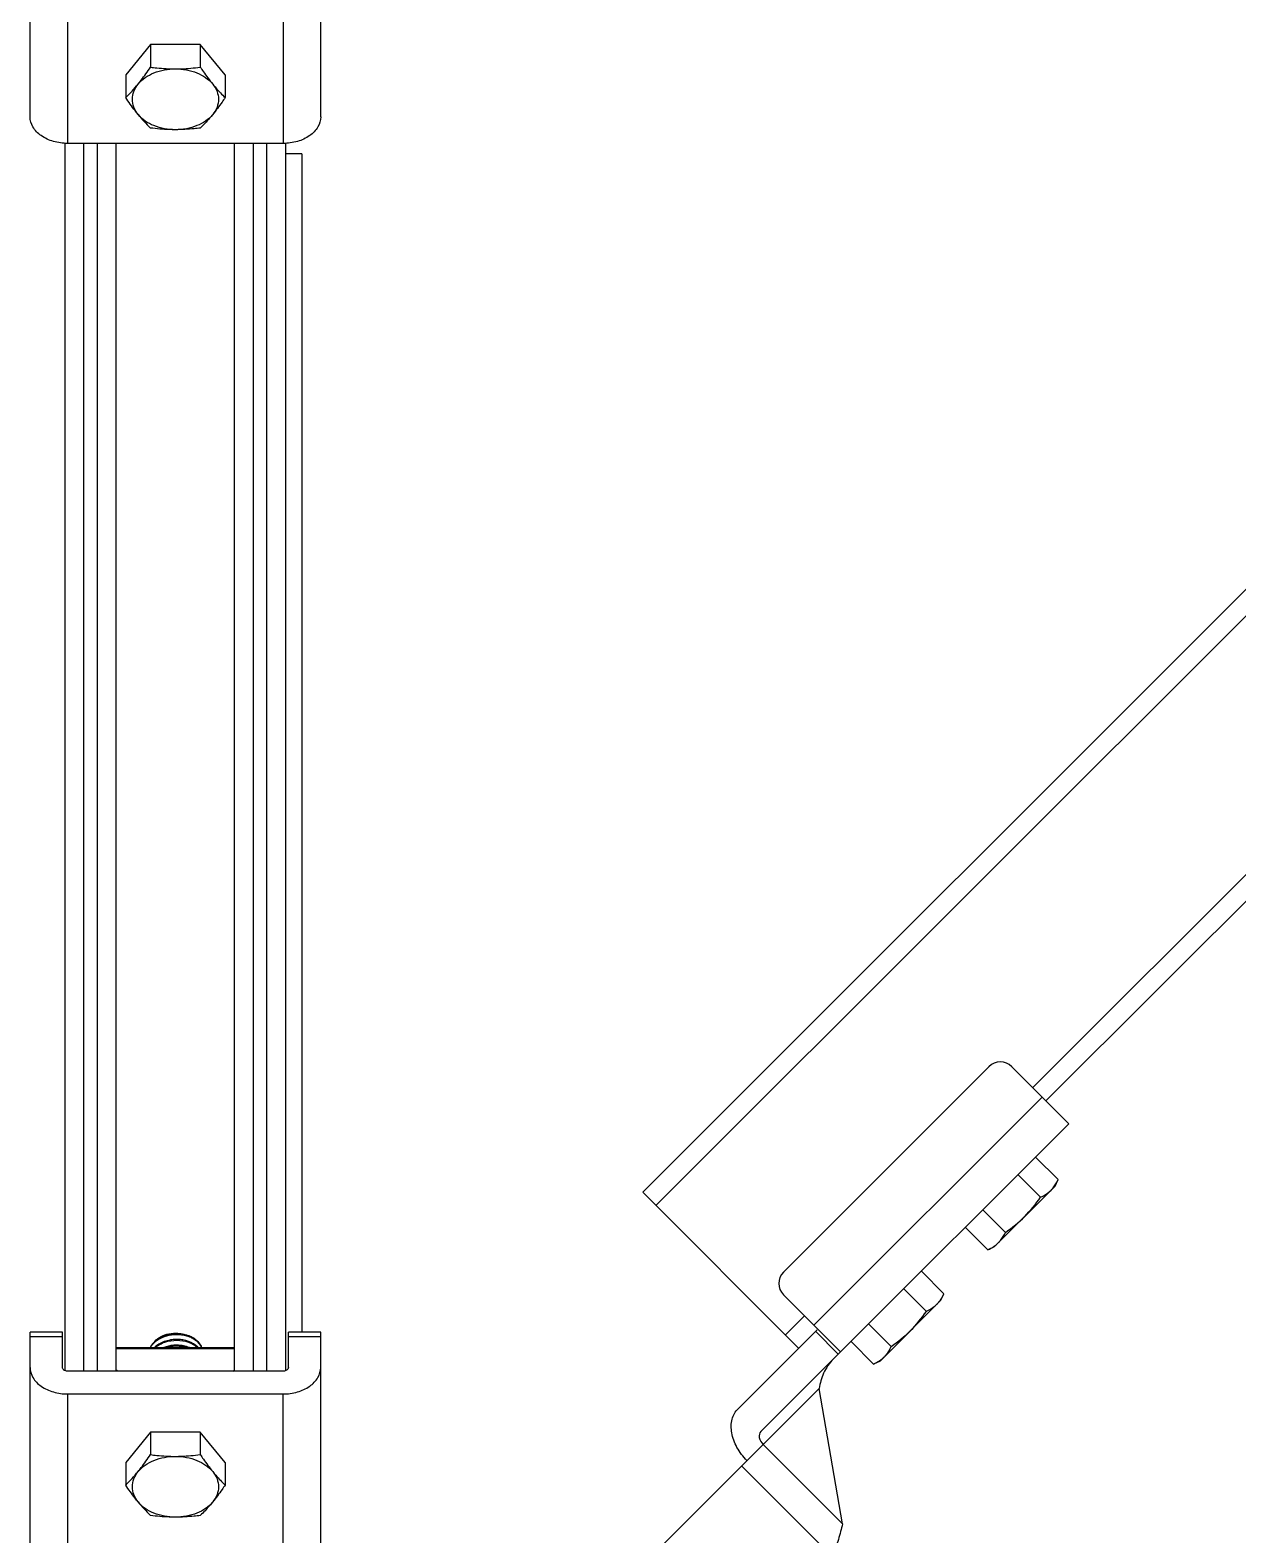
# Model space of a CAD drawing. Extents: x 1031190 to 1725648, y 733081 to 1571294.
# Drawn here: x 1154586 to 1157193, y 1249526 to 1252776 of the extents above; entities that cross this region are included whole.
import ezdxf

# ---------------------------------------------------------------- set-up
doc = ezdxf.new("R2010")
doc.units = 0
doc.header["$LTSCALE"] = 1000
doc.header["$MEASUREMENT"] = 0

msp = doc.modelspace()

# ---------------------------------------------------------------- linework, layer by layer
at = {"linetype": 'Continuous'}
for p, q in [((1159092.8, 1253451.5), (1155908, 1250266.7)), ((1159121.5, 1253422.8), (1155936.7, 1250237.9)), ((1154585.7, 1252589.1), (1154585.7, 1253157.8)), ((1155213, 1252589.1), (1155213, 1253157.8)), ((1154667, 1252531.6), (1154667, 1253055.3)), ((1155131.7, 1253025.9), (1155131.7, 1252531.6)), ((1154845.7, 1252745.1), (1154792, 1252679.4)), ((1154845.7, 1252745.1), (1154845.7, 1252696.3)), ((1154953, 1252745.1), (1154845.7, 1252745.1)), ((1154953, 1252745.1), (1154953, 1252696.3)), ((1155006.6, 1252679.4), (1154953, 1252745.1)), ((1154792, 1252679.4), (1154792, 1252630.6)), ((1155006.6, 1252679.4), (1155006.6, 1252630.6)), ((1158866.9, 1252609.6), (1156749.9, 1250492.6)), ((1158895.7, 1252580.9), (1156778.6, 1250463.8)), ((1154661.2, 1249881.3), (1154661.2, 1252531.6)), ((1155131.7, 1252531.6), (1154667, 1252531.6)), ((1154701.9, 1249880.1), (1154701.9, 1252531.6)), ((1154730.9, 1249880.1), (1154730.9, 1252531.6)), ((1154771.6, 1249880.1), (1154771.6, 1252531.6)), ((1155027.1, 1249880.1), (1155027.1, 1252531.6)), ((1155067.8, 1249880.1), (1155067.8, 1252531.6)), ((1155096.8, 1249880.1), (1155096.8, 1252531.6)), ((1155137.5, 1249881.3), (1155137.5, 1252531.6)), ((1155172.3, 1252508.9), (1155137.5, 1252508.9)), ((1155172.3, 1252508.9), (1155172.3, 1249964.3)), ((1156655.4, 1250537.7), (1156211.9, 1250094.2)), ((1156704.7, 1250537.7), (1156827.9, 1250414.5)), ((1156770.4, 1250472), (1156277.6, 1249979.2)), ((1156335.1, 1249921.7), (1156827.9, 1250414.5)), ((1156755.9, 1250342.6), (1156804.8, 1250293.7)), ((1156718, 1250304.6), (1156766.9, 1250255.8)), ((1156798.3, 1250279.8), (1156804.8, 1250293.7)), ((1156244.7, 1249929.9), (1155908, 1250266.7)), ((1156666.9, 1250148.4), (1156798.3, 1250279.8)), ((1156642.1, 1250228.7), (1156691, 1250179.9)), ((1156604.2, 1250190.8), (1156653, 1250141.9)), ((1156666.9, 1250148.4), (1156653, 1250141.9)), ((1156509.5, 1250096.1), (1156558.4, 1250047.3)), ((1156334.7, 1249922.1), (1156211.9, 1250044.9)), ((1156420.5, 1249902), (1156551.9, 1250033.4)), ((1156471.6, 1250058.2), (1156520.4, 1250009.3)), ((1156551.9, 1250033.4), (1156558.4, 1250047.3)), ((1156113.9, 1249799.1), (1156284.3, 1249969.5)), ((1156257, 1249999.7), (1156216, 1249958.7)), ((1156395.7, 1249982.3), (1156444.6, 1249933.5)), ((1154585.7, 1249395.5), (1154585.7, 1249964.3)), ((1154655.4, 1249964.3), (1154585.7, 1249964.3)), ((1154655.4, 1249954.1), (1154585.7, 1249954.1)), ((1154655.4, 1249888.3), (1154655.4, 1249964.3)), ((1155143.3, 1249888.3), (1155143.3, 1249964.3)), ((1155213, 1249964.3), (1155143.3, 1249964.3)), ((1155213, 1249954.1), (1155143.3, 1249954.1)), ((1155213, 1249395.5), (1155213, 1249964.3)), ((1156281, 1249966.2), (1156330.3, 1249916.9)), ((1156357.8, 1249944.4), (1156406.6, 1249895.5)), ((1154771.6, 1249931.1), (1155027.1, 1249931.1)), ((1154771.6, 1249929.4), (1155027.1, 1249929.4)), ((1156163.2, 1249749.8), (1156333.6, 1249920.2)), ((1155131.7, 1249880.1), (1154667, 1249880.1)), ((1154773.6, 1249881.7), (1154775, 1249880.1)), ((1155023.6, 1249880.1), (1155025.1, 1249881.7)), ((1156420.5, 1249902), (1156406.6, 1249895.5)), ((1155921.3, 1249475), (1156289, 1249842.8)), ((1156339.1, 1249550.7), (1156289, 1249842.8)), ((1154667, 1249336.5), (1154667, 1249830.9)), ((1154667, 1249830.9), (1155131.7, 1249830.9)), ((1155131.7, 1249322.8), (1155131.7, 1249830.9)), ((1154845.7, 1249748.7), (1154792, 1249683)), ((1154845.7, 1249748.7), (1154845.7, 1249699.8)), ((1154953, 1249748.7), (1154845.7, 1249748.7)), ((1155006.6, 1249683), (1154953, 1249748.7)), ((1154953, 1249748.7), (1154953, 1249699.8)), ((1156339.1, 1249550.7), (1156168, 1249721.8)), ((1154792, 1249683), (1154792, 1249634.1)), ((1155006.6, 1249683), (1155006.6, 1249634.1)), ((1156121.5, 1249675.3), (1156317.9, 1249479))]:
    msp.add_line(p, q, dxfattribs=at)
for centre, radius, start, end in [((1154559.4, 1252871.5), 334.9, 313.9914, 320.7735), ((1155078.3, 1252805.8), 334.9, 219.2265, 226.0086), ((1156680, 1250513.1), 34.8, 45, 135), ((1156236.5, 1250069.6), 34.8, 135, 225), ((1154901.8, 1249881.7), 67.1, 100.3047, 102.2499), ((1154901.9, 1249868.8), 67.6, 99.5601, 100.813), ((1154904.5, 1249891.6), 68.9, 69.4703, 74.8773), ((1154905.5, 1249892.7), 66.1, 69.6939, 69.8962), ((1154906.4, 1249895.1), 63.5, 65.0364, 69.7243), ((1154918.9, 1249903.3), 40.6, 43.29, 44.8708), ((1154559.4, 1249875.1), 334.9, 313.9914, 320.7735), ((1155078.3, 1249809.4), 334.9, 219.2265, 226.0086)]:
    msp.add_arc(centre, radius, start, end, dxfattribs=at)
for points, knots in [([(1154818.9, 1252659.7), (1154821.1, 1252662.5), (1154830.5, 1252674.4), (1154839.2, 1252686.8), (1154845.7, 1252696.3)], [0, 0, 0, 0, 0.239452, 1, 1, 1, 1]), ([(1154818.9, 1252659.7), (1154827.6, 1252670.5), (1154853.7, 1252687.4), (1154883.6, 1252692.6), (1154899.3, 1252692.6)], [0, 0, 0, 0, 0.468341, 1, 1, 1, 1]), ([(1154845.7, 1252696.3), (1154850.1, 1252695.7), (1154867.9, 1252693.6), (1154885.9, 1252692.6), (1154899.3, 1252692.6)], [0, 0, 0, 0, 0.249182, 1, 1, 1, 1]), ([(1154899.3, 1252692.6), (1154903.8, 1252692.6), (1154921.8, 1252692.9), (1154939.7, 1252694.6), (1154953, 1252696.3)], [0, 0, 0, 0, 0.250767, 1, 1, 1, 1]), ([(1154899.3, 1252692.6), (1154915.1, 1252692.6), (1154945, 1252687.4), (1154971, 1252670.5), (1154979.8, 1252659.7)], [0, 0, 0, 0, 0.531659, 1, 1, 1, 1]), ([(1154953, 1252696.3), (1154955.2, 1252693), (1154963.7, 1252680.6), (1154972.7, 1252668.4), (1154979.8, 1252659.7)], [0, 0, 0, 0, 0.259411, 1, 1, 1, 1]), ([(1154818.9, 1252594), (1154815, 1252598.8), (1154808.7, 1252609.1), (1154805.3, 1252626.9), (1154808.7, 1252644.6), (1154815, 1252655), (1154818.9, 1252659.7)], [0, 0, 0, 0, 0.257487, 0.5, 0.742513, 1, 1, 1, 1]), ([(1154979.8, 1252659.7), (1154982, 1252657), (1154990.5, 1252646.9), (1154999.6, 1252637.3), (1155006.6, 1252630.6)], [0, 0, 0, 0, 0.264209, 1, 1, 1, 1]), ([(1154979.8, 1252659.7), (1154983.7, 1252655), (1154990, 1252644.6), (1154993.4, 1252626.9), (1154990, 1252609.1), (1154983.7, 1252598.8), (1154979.8, 1252594)], [0, 0, 0, 0, 0.257487, 0.5, 0.742513, 1, 1, 1, 1]), ([(1154818.9, 1252594), (1154816.6, 1252596.8), (1154807.2, 1252608.7), (1154798.5, 1252621), (1154792, 1252630.6)], [0, 0, 0, 0, 0.239452, 1, 1, 1, 1]), ([(1155006.6, 1252630.6), (1155004.4, 1252627.3), (1154995.9, 1252614.9), (1154986.9, 1252602.7), (1154979.8, 1252594)], [0, 0, 0, 0, 0.259411, 1, 1, 1, 1]), ([(1154667, 1252531.6), (1154656.5, 1252531.6), (1154636.2, 1252534.3), (1154609.6, 1252546.4), (1154590.6, 1252565.1), (1154585.7, 1252581.5), (1154585.7, 1252589.1)], [0, 0, 0, 0, 0.287977, 0.555343, 0.790527, 1, 1, 1, 1]), ([(1154899.3, 1252561.2), (1154883.6, 1252561.2), (1154853.7, 1252566.3), (1154827.6, 1252583.3), (1154818.9, 1252594)], [0, 0, 0, 0, 0.531659, 1, 1, 1, 1]), ([(1154979.8, 1252594), (1154971, 1252583.3), (1154945, 1252566.3), (1154915.1, 1252561.2), (1154899.3, 1252561.2)], [0, 0, 0, 0, 0.468341, 1, 1, 1, 1]), ([(1154979.8, 1252594), (1154977.6, 1252591.3), (1154969.1, 1252581.2), (1154960, 1252571.6), (1154953, 1252564.9)], [0, 0, 0, 0, 0.264209, 1, 1, 1, 1]), ([(1155213, 1252589.1), (1155213, 1252581.5), (1155208, 1252565.1), (1155189.1, 1252546.4), (1155162.5, 1252534.3), (1155142.1, 1252531.6), (1155131.7, 1252531.6)], [0, 0, 0, 0, 0.209473, 0.444657, 0.712023, 1, 1, 1, 1]), ([(1154899.3, 1252561.2), (1154894.8, 1252561.2), (1154876.9, 1252561.5), (1154859, 1252563.1), (1154845.7, 1252564.9)], [0, 0, 0, 0, 0.250767, 1, 1, 1, 1]), ([(1154953, 1252564.9), (1154948.6, 1252564.3), (1154930.7, 1252562.2), (1154912.8, 1252561.2), (1154899.3, 1252561.2)], [0, 0, 0, 0, 0.249182, 1, 1, 1, 1]), ([(1156789.5, 1250271), (1156791.1, 1250272.6), (1156797.2, 1250279.4), (1156801.9, 1250287.5), (1156804.8, 1250293.7)], [0, 0, 0, 0, 0.246322, 1, 1, 1, 1]), ([(1156766.9, 1250255.8), (1156769, 1250256.7), (1156777.1, 1250260.8), (1156784.7, 1250266.2), (1156789.5, 1250271)], [0, 0, 0, 0, 0.255699, 1, 1, 1, 1]), ([(1156675.7, 1250157.2), (1156677.3, 1250158.8), (1156683.4, 1250165.6), (1156688.1, 1250173.6), (1156691, 1250179.9)], [0, 0, 0, 0, 0.246322, 1, 1, 1, 1]), ([(1156653, 1250141.9), (1156654.2, 1250142.5), (1156658.8, 1250144.7), (1156663.1, 1250147.2), (1156666.3, 1250149.4)], [0, 0, 0, 0, 0.253346, 1, 1, 1, 1]), ([(1156543.1, 1250024.6), (1156544.7, 1250026.2), (1156550.8, 1250033), (1156555.5, 1250041), (1156558.4, 1250047.3)], [0, 0, 0, 0, 0.246322, 1, 1, 1, 1]), ([(1156520.4, 1250009.3), (1156522.6, 1250010.3), (1156530.7, 1250014.4), (1156538.3, 1250019.8), (1156543.1, 1250024.6)], [0, 0, 0, 0, 0.255699, 1, 1, 1, 1]), ([(1154854.9, 1249944.4), (1154853.8, 1249943.4), (1154849.8, 1249939.5), (1154846.5, 1249934.9), (1154844.7, 1249931.1)], [0, 0, 0, 0, 0.260908, 1, 1, 1, 1]), ([(1154845.5, 1249931.2), (1154845.8, 1249931.8), (1154847.3, 1249934.4), (1154849.1, 1249936.8), (1154850.6, 1249938.5)], [0, 0, 0, 0, 0.244964, 1, 1, 1, 1]), ([(1154850.6, 1249938.5), (1154859.3, 1249948.5), (1154879.6, 1249958.2), (1154907.2, 1249960), (1154921.6, 1249957.2), (1154928.2, 1249954.8)], [0, 0, 0, 0, 0.481069, 0.745193, 1, 1, 1, 1]), ([(1154947.7, 1249932), (1154942.3, 1249937.5), (1154927.3, 1249946), (1154901.6, 1249949.9), (1154875.5, 1249945.6), (1154859.9, 1249936.8), (1154853.9, 1249931.2)], [0, 0, 0, 0, 0.229048, 0.489241, 0.755135, 1, 1, 1, 1]), ([(1154854.9, 1249944.4), (1154862.5, 1249953.1), (1154880.2, 1249961.5), (1154904.3, 1249962.9), (1154916.8, 1249960.3), (1154922.5, 1249958.1)], [0, 0, 0, 0, 0.4793, 0.744107, 1, 1, 1, 1]), ([(1154922.5, 1249958.1), (1154910.8, 1249961.3), (1154886.3, 1249962), (1154863.4, 1249952), (1154854.9, 1249944.4)], [0, 0, 0, 0, 0.51374, 1, 1, 1, 1]), ([(1154855.6, 1249931.1), (1154861.7, 1249936.4), (1154877, 1249944.4), (1154902.3, 1249948.2), (1154927, 1249944.4), (1154941.5, 1249936.4), (1154947, 1249931.2)], [0, 0, 0, 0, 0.246285, 0.511502, 0.770596, 1, 1, 1, 1]), ([(1154929.6, 1249931.1), (1154925.4, 1249932.8), (1154907.4, 1249937.8), (1154887.6, 1249936.2), (1154874.4, 1249931.3)], [0, 0, 0, 0, 0.243472, 1, 1, 1, 1]), ([(1154878.7, 1249931.2), (1154882.5, 1249932.3), (1154897.6, 1249935.7), (1154913.8, 1249934.7), (1154924.9, 1249931.2)], [0, 0, 0, 0, 0.252377, 1, 1, 1, 1]), ([(1154914.6, 1249959.9), (1154912.4, 1249960.3), (1154903.6, 1249961.5), (1154894.6, 1249961), (1154888, 1249959.6)], [0, 0, 0, 0, 0.246819, 1, 1, 1, 1]), ([(1154916.5, 1249947.2), (1154914.4, 1249947.7), (1154905.6, 1249949.2), (1154896.5, 1249948.9), (1154889.8, 1249947.6)], [0, 0, 0, 0, 0.245752, 1, 1, 1, 1]), ([(1154917, 1249934.7), (1154914.9, 1249935.2), (1154906.2, 1249936.8), (1154897.3, 1249936.6), (1154890.7, 1249935.5)], [0, 0, 0, 0, 0.245444, 1, 1, 1, 1]), ([(1154940.3, 1249950.3), (1154939.5, 1249950.9), (1154935.8, 1249953.1), (1154931.8, 1249955), (1154928.7, 1249956.1)], [0, 0, 0, 0, 0.242042, 1, 1, 1, 1]), ([(1154933.2, 1249952.7), (1154933.8, 1249952.4), (1154936, 1249951.4), (1154938.1, 1249950.1), (1154939.7, 1249949.2)], [0, 0, 0, 0, 0.254738, 1, 1, 1, 1]), ([(1154939.7, 1249949.2), (1154943.3, 1249946.9), (1154949.6, 1249941.7), (1154954.1, 1249934.7), (1154955.5, 1249931.2)], [0, 0, 0, 0, 0.526239, 1, 1, 1, 1]), ([(1154940.3, 1249950.3), (1154943.9, 1249947.8), (1154950.1, 1249942.2), (1154954.4, 1249934.9), (1154955.7, 1249931.1)], [0, 0, 0, 0, 0.522981, 1, 1, 1, 1]), ([(1156319.8, 1249906.5), (1156311, 1249897.6), (1156297.2, 1249877.4), (1156290.8, 1249854), (1156289, 1249842.8)], [0, 0, 0, 0, 0.522516, 1, 1, 1, 1]), ([(1156334.7, 1249922.1), (1156334.7, 1249922), (1156334.9, 1249921.2), (1156334.1, 1249920.7), (1156333.6, 1249920.2)], [0, 0, 0, 0, 0.126775, 1, 1, 1, 1]), ([(1156406.6, 1249895.5), (1156407.8, 1249896.1), (1156412.3, 1249898.3), (1156416.7, 1249900.8), (1156419.8, 1249903)], [0, 0, 0, 0, 0.253346, 1, 1, 1, 1]), ([(1156429.3, 1249910.8), (1156430.9, 1249912.4), (1156437, 1249919.2), (1156441.7, 1249927.2), (1156444.6, 1249933.5)], [0, 0, 0, 0, 0.246322, 1, 1, 1, 1]), ([(1154585.7, 1249888.3), (1154585.7, 1249880.7), (1154590.6, 1249864.4), (1154609.6, 1249845.6), (1154636.2, 1249833.6), (1154656.5, 1249830.9), (1154667, 1249830.9)], [0, 0, 0, 0, 0.209473, 0.444657, 0.712023, 1, 1, 1, 1]), ([(1154661.1, 1249881.3), (1154660.3, 1249881.6), (1154657.5, 1249883), (1154655.4, 1249886.1), (1154655.4, 1249888.3)], [0, 0, 0, 0, 0.2888, 1, 1, 1, 1]), ([(1155131.7, 1249830.9), (1155142.1, 1249830.9), (1155162.5, 1249833.6), (1155189.1, 1249845.6), (1155208, 1249864.4), (1155213, 1249880.7), (1155213, 1249888.3)], [0, 0, 0, 0, 0.287977, 0.555343, 0.790527, 1, 1, 1, 1]), ([(1155143.3, 1249888.3), (1155143.3, 1249887.6), (1155142.7, 1249884.5), (1155139.8, 1249882.2), (1155137.5, 1249881.3)], [0, 0, 0, 0, 0.22722, 1, 1, 1, 1]), ([(1156133.1, 1249686.9), (1156124.7, 1249695.4), (1156110.5, 1249714), (1156098.7, 1249745.3), (1156098.5, 1249775.7), (1156107.7, 1249792.9), (1156113.9, 1249799.1)], [0, 0, 0, 0, 0.287971, 0.555344, 0.790532, 1, 1, 1, 1]), ([(1156163.2, 1249749.8), (1156160, 1249746.6), (1156158, 1249734.8), (1156164, 1249725.8), (1156168, 1249721.8)], [0, 0, 0, 0, 0.440241, 1, 1, 1, 1]), ([(1154818.9, 1249663.3), (1154821.1, 1249666.1), (1154830.5, 1249678), (1154839.2, 1249690.3), (1154845.7, 1249699.8)], [0, 0, 0, 0, 0.239452, 1, 1, 1, 1]), ([(1154818.9, 1249663.3), (1154827.6, 1249674), (1154853.7, 1249691), (1154883.6, 1249696.1), (1154899.3, 1249696.1)], [0, 0, 0, 0, 0.468341, 1, 1, 1, 1]), ([(1154845.7, 1249699.8), (1154850.1, 1249699.3), (1154867.9, 1249697.2), (1154885.9, 1249696.1), (1154899.3, 1249696.1)], [0, 0, 0, 0, 0.249182, 1, 1, 1, 1]), ([(1154899.3, 1249696.1), (1154903.8, 1249696.1), (1154921.8, 1249696.5), (1154939.7, 1249698.1), (1154953, 1249699.8)], [0, 0, 0, 0, 0.250767, 1, 1, 1, 1]), ([(1154899.3, 1249696.1), (1154915.1, 1249696.1), (1154945, 1249691), (1154971, 1249674), (1154979.8, 1249663.3)], [0, 0, 0, 0, 0.531659, 1, 1, 1, 1]), ([(1154953, 1249699.8), (1154955.2, 1249696.6), (1154963.7, 1249684.1), (1154972.7, 1249672), (1154979.8, 1249663.3)], [0, 0, 0, 0, 0.259411, 1, 1, 1, 1]), ([(1154818.9, 1249597.6), (1154815, 1249602.3), (1154808.7, 1249612.7), (1154805.3, 1249630.4), (1154808.7, 1249648.2), (1154815, 1249658.5), (1154818.9, 1249663.3)], [0, 0, 0, 0, 0.257487, 0.5, 0.742513, 1, 1, 1, 1]), ([(1154979.8, 1249663.3), (1154982, 1249660.6), (1154990.5, 1249650.5), (1154999.6, 1249640.9), (1155006.6, 1249634.1)], [0, 0, 0, 0, 0.264209, 1, 1, 1, 1]), ([(1154979.8, 1249663.3), (1154983.7, 1249658.5), (1154990, 1249648.2), (1154993.4, 1249630.4), (1154990, 1249612.7), (1154983.7, 1249602.3), (1154979.8, 1249597.6)], [0, 0, 0, 0, 0.257487, 0.5, 0.742513, 1, 1, 1, 1]), ([(1154818.9, 1249597.6), (1154816.6, 1249600.4), (1154807.2, 1249612.2), (1154798.5, 1249624.6), (1154792, 1249634.1)], [0, 0, 0, 0, 0.239452, 1, 1, 1, 1]), ([(1155006.6, 1249634.1), (1155004.4, 1249630.9), (1154995.9, 1249618.4), (1154986.9, 1249606.3), (1154979.8, 1249597.6)], [0, 0, 0, 0, 0.259411, 1, 1, 1, 1]), ([(1154899.3, 1249564.7), (1154883.6, 1249564.7), (1154853.7, 1249569.9), (1154827.6, 1249586.8), (1154818.9, 1249597.6)], [0, 0, 0, 0, 0.531659, 1, 1, 1, 1]), ([(1154979.8, 1249597.6), (1154971, 1249586.8), (1154945, 1249569.9), (1154915.1, 1249564.7), (1154899.3, 1249564.7)], [0, 0, 0, 0, 0.468341, 1, 1, 1, 1]), ([(1154979.8, 1249597.6), (1154977.6, 1249594.9), (1154969.1, 1249584.8), (1154960, 1249575.2), (1154953, 1249568.4)], [0, 0, 0, 0, 0.264209, 1, 1, 1, 1]), ([(1154899.3, 1249564.7), (1154894.8, 1249564.7), (1154876.9, 1249565.1), (1154859, 1249566.7), (1154845.7, 1249568.4)], [0, 0, 0, 0, 0.250767, 1, 1, 1, 1]), ([(1154953, 1249568.4), (1154948.6, 1249567.9), (1154930.7, 1249565.8), (1154912.8, 1249564.7), (1154899.3, 1249564.7)], [0, 0, 0, 0, 0.249182, 1, 1, 1, 1]), ([(1156339.1, 1249550.7), (1156337, 1249539.2), (1156330.3, 1249515.1), (1156322.2, 1249491.5), (1156317.9, 1249479)], [0, 0, 0, 0, 0.468219, 1, 1, 1, 1])]:
    msp.add_open_spline(points, degree=3, knots=knots, dxfattribs=at)
for points in [[(1156732.6, 1250214.1), (1156745.3, 1250226.8), (1156756.6, 1250241), (1156766.9, 1250255.8)], [(1156691, 1250179.9), (1156705.8, 1250190.1), (1156719.9, 1250201.4), (1156732.6, 1250214.1)], [(1156666.3, 1250149.4), (1156669.6, 1250151.7), (1156672.8, 1250154.3), (1156675.7, 1250157.2)], [(1156486.2, 1249967.7), (1156498.9, 1249980.4), (1156510.2, 1249994.6), (1156520.4, 1250009.3)], [(1156444.6, 1249933.5), (1156459.3, 1249943.7), (1156473.5, 1249955), (1156486.2, 1249967.7)], [(1156419.8, 1249903), (1156423.2, 1249905.3), (1156426.4, 1249907.9), (1156429.3, 1249910.8)], [(1154667, 1249880.1), (1154665, 1249880.1), (1154663, 1249880.5), (1154661.1, 1249881.3)], [(1154771.6, 1249883.1), (1154772.3, 1249882.8), (1154773, 1249882.3), (1154773.6, 1249881.7)], [(1155025.1, 1249881.7), (1155025.6, 1249882.3), (1155026.3, 1249882.8), (1155027.1, 1249883.1)], [(1155137.5, 1249881.3), (1155135.7, 1249880.5), (1155133.6, 1249880.1), (1155131.7, 1249880.1)]]:
    msp.add_open_spline(points, degree=3, dxfattribs=at)

doc.saveas('drawing.dxf')
